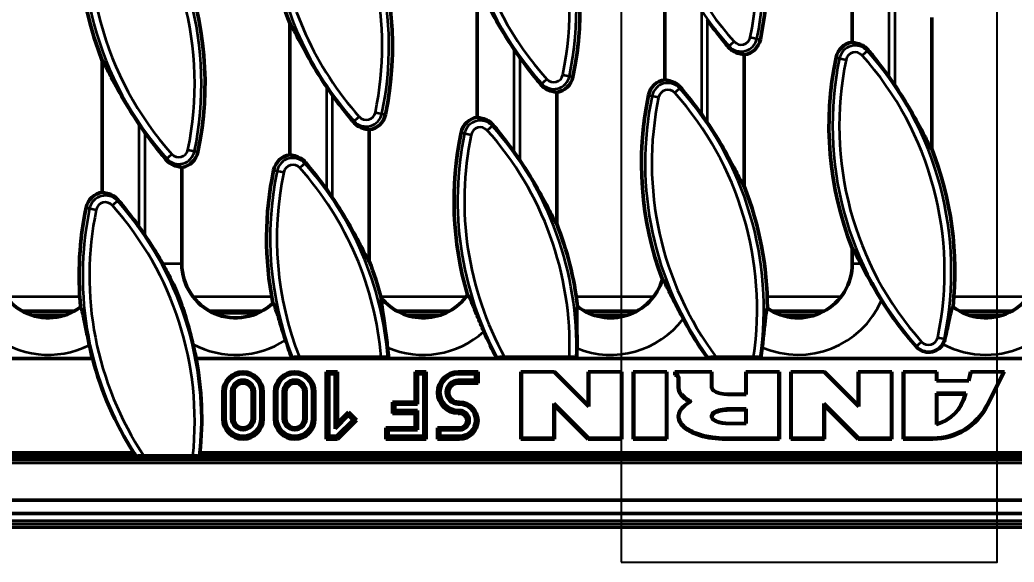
# Model space of a CAD drawing. Header units: millimetres. Extents: x 0 to 1485, y 0 to 1050.
# Drawn here: x 527.7 to 675, y 406 to 486.3 of the extents above; entities that cross this region are included whole.
import ezdxf

# ---------------------------------------------------------------- set-up
doc = ezdxf.new("R2010")
doc.units = ezdxf.units.MM
doc.header["$LTSCALE"] = 2.5
for name, color, linetype, lineweight in [('Detailumgrenzung (ISO)', 7, 'Continuous', 25), ('Sichtbar (ISO)', 7, 'Continuous', 50), ('Sichtbar schmal (ISO)', 7, 'Continuous', 35)]:
    doc.layers.add(name, color=color, linetype=linetype, lineweight=lineweight)
doc.styles.add('Bezeichnungstext (DIN)', font='isocpeur.ttf')

# ---------------------------------------------------------------- blocks, each defined once
blk = doc.blocks.new('2DDetail0')
at = {"layer": 'Detailumgrenzung (ISO)', "flags": 128}
blk.add_lwpolyline([(246.696, 162.399), (268.987, 162.399), (268.987, 233.731), (246.696, 233.731), (246.696, 162.399)], dxfattribs=at)
at = {"layer": 'Detailumgrenzung (ISO)', "insert": (239.788, 236.106), "char_height": 5.25, "attachment_point": 7, "style": 'Bezeichnungstext (DIN)'}
blk.add_mtext('A', dxfattribs=at)

msp = doc.modelspace()

# ---------------------------------------------------------------- linework, layer by layer
at = {"layer": 'Sichtbar (ISO)'}
for p, q in [((650.987, 502.477), (650.987, 483.007)), ((623.209, 496.921), (623.209, 477.452)), ((595.431, 491.366), (595.431, 471.896)), ((662.764, 467.215), (662.764, 486.685)), ((567.653, 485.81), (567.653, 466.341)), ((634.987, 461.659), (634.987, 481.129)), ((539.876, 480.255), (539.876, 460.785)), ((607.209, 456.104), (607.209, 475.573)), ((579.431, 450.548), (579.431, 470.018)), ((551.653, 450.179), (551.653, 464.462)), ((650.987, 452.477), (650.987, 450.179)), ((535.749, 443.179), (528.003, 443.179)), ((563.526, 443.179), (555.78, 443.179)), ((591.304, 443.179), (583.558, 443.179)), ((619.082, 443.179), (611.336, 443.179)), ((646.86, 443.179), (639.114, 443.179)), ((674.637, 443.179), (666.891, 443.179)), ((524.57, 436.179), (538.415, 436.179)), ((553.763, 436.179), (676.793, 436.179)), ((569.082, 436.354), (581.181, 436.354)), ((599.471, 436.354), (609.094, 436.354)), ((630.828, 436.354), (636.36, 436.354)), ((573.054, 434.184), (574.721, 434.184)), ((573.054, 434.184), (573.418, 433.893)), ((573.054, 424.21), (573.054, 434.184)), ((573.418, 433.893), (574.357, 433.893)), ((573.418, 424.644), (573.418, 433.893)), ((574.721, 434.184), (574.357, 433.893)), ((574.357, 433.893), (574.357, 425.756)), ((574.721, 434.184), (574.721, 426.561)), ((586.209, 434.184), (586.573, 433.893)), ((586.209, 429.696), (586.209, 434.184)), ((586.209, 434.184), (587.876, 434.184)), ((586.573, 429.404), (586.573, 433.893)), ((586.573, 433.893), (587.512, 433.893)), ((587.876, 434.184), (587.512, 433.893)), ((587.512, 433.893), (587.512, 424.644)), ((587.876, 434.184), (587.876, 424.21)), ((592.626, 434.184), (595.542, 434.184)), ((592.626, 433.893), (595.178, 433.893)), ((595.542, 434.184), (595.178, 433.893)), ((595.178, 433.893), (595.178, 432.956)), ((595.542, 434.184), (595.542, 432.522)), ((601.876, 424.21), (601.876, 434.184)), ((601.876, 434.184), (606.876, 434.184)), ((601.876, 434.184), (601.963, 434.168)), ((601.963, 424.368), (601.963, 434.168)), ((601.963, 434.168), (606.839, 434.168)), ((606.876, 434.184), (606.839, 434.168)), ((606.839, 434.168), (611.963, 429.058)), ((606.876, 434.184), (611.876, 429.197)), ((611.876, 429.197), (611.876, 434.184)), ((611.876, 434.184), (616.876, 434.184)), ((611.876, 434.184), (611.963, 434.168)), ((611.963, 429.058), (611.963, 434.168)), ((611.963, 434.168), (616.788, 434.168)), ((616.876, 434.184), (616.788, 434.168)), ((616.788, 434.168), (616.788, 424.368)), ((616.876, 434.184), (616.876, 424.21)), ((618.542, 424.21), (618.542, 434.184)), ((618.542, 434.184), (623.542, 434.184)), ((618.542, 434.184), (618.63, 434.168)), ((618.63, 424.368), (618.63, 434.168)), ((618.63, 434.168), (623.455, 434.168)), ((623.542, 434.184), (623.455, 434.168)), ((623.455, 434.168), (623.455, 424.368)), ((623.542, 434.184), (623.542, 424.21)), ((624.709, 433.686), (624.709, 434.184)), ((624.709, 434.184), (630.209, 434.184)), ((624.709, 434.184), (624.796, 434.168)), ((624.796, 433.838), (624.796, 434.168)), ((624.796, 434.168), (630.121, 434.168)), ((625.209, 431.857), (625.209, 433.187)), ((625.296, 431.928), (625.296, 433.258)), ((630.209, 434.184), (630.121, 434.168)), ((630.121, 434.168), (630.121, 431.928)), ((630.209, 434.184), (630.209, 431.857)), ((635.209, 430.859), (635.209, 434.184)), ((635.209, 434.184), (640.209, 434.184)), ((635.209, 434.184), (635.296, 434.168)), ((635.296, 430.843), (635.296, 434.168)), ((635.296, 434.168), (640.121, 434.168)), ((640.209, 434.184), (640.121, 434.168)), ((640.121, 434.168), (640.121, 424.368)), ((640.209, 434.184), (640.209, 424.21)), ((641.876, 424.21), (641.876, 434.184)), ((641.876, 434.184), (646.876, 434.184)), ((641.876, 434.184), (641.963, 434.168)), ((641.963, 424.368), (641.963, 434.168)), ((641.963, 434.168), (646.839, 434.168)), ((646.876, 434.184), (646.839, 434.168)), ((646.839, 434.168), (651.963, 429.058)), ((646.876, 434.184), (651.876, 429.197)), ((651.876, 429.197), (651.876, 434.184)), ((651.876, 434.184), (656.876, 434.184)), ((651.876, 434.184), (651.963, 434.168)), ((651.963, 429.058), (651.963, 434.168)), ((651.963, 434.168), (656.788, 434.168)), ((656.876, 434.184), (656.788, 434.168)), ((656.788, 434.168), (656.788, 424.368)), ((656.876, 434.184), (656.876, 424.21)), ((658.542, 424.21), (658.542, 434.184)), ((658.542, 434.184), (663.542, 434.184)), ((658.542, 434.184), (658.63, 434.168)), ((658.63, 424.368), (658.63, 434.168)), ((658.63, 434.168), (663.455, 434.168)), ((663.542, 434.184), (663.455, 434.168)), ((663.455, 434.168), (663.455, 432.838)), ((663.542, 434.184), (663.542, 432.854)), ((668.209, 432.854), (668.542, 434.184)), ((668.277, 432.838), (668.611, 434.168)), ((668.542, 434.184), (673.542, 434.184)), ((668.542, 434.184), (668.611, 434.168)), ((668.611, 434.168), (673.401, 434.168)), ((673.401, 434.168), (670.964, 429.307)), ((673.542, 434.184), (671.042, 429.197)), ((673.542, 434.184), (673.401, 434.168)), ((595.178, 432.956), (592.626, 432.956)), ((595.542, 432.522), (592.626, 432.522)), ((595.542, 432.522), (595.178, 432.956)), ((663.542, 432.854), (663.455, 432.838)), ((663.455, 432.838), (668.277, 432.838)), ((663.542, 432.854), (668.209, 432.854)), ((668.209, 432.854), (668.277, 432.838)), ((557.721, 427.202), (557.721, 431.192)), ((558.085, 427.273), (558.085, 431.263)), ((559.023, 427.273), (559.023, 431.263)), ((559.387, 431.192), (559.387, 427.202)), ((562.054, 427.202), (562.054, 431.192)), ((562.418, 431.263), (562.418, 427.273)), ((563.357, 431.263), (563.357, 427.273)), ((563.721, 431.192), (563.721, 427.202)), ((565.387, 427.202), (565.387, 431.192)), ((565.751, 427.273), (565.751, 431.263)), ((566.69, 427.273), (566.69, 431.263)), ((567.054, 431.192), (567.054, 427.202)), ((569.721, 427.202), (569.721, 431.192)), ((570.085, 431.263), (570.085, 427.273)), ((571.023, 431.263), (571.023, 427.273)), ((571.387, 431.192), (571.387, 427.202)), ((632.709, 430.859), (635.209, 430.859)), ((632.709, 430.843), (635.296, 430.843)), ((635.209, 430.859), (635.296, 430.843)), ((663.455, 426.397), (663.455, 431.018)), ((663.542, 430.859), (663.455, 431.018)), ((663.455, 431.018), (667.821, 431.018)), ((663.542, 430.859), (663.542, 426.441)), ((667.709, 430.859), (663.542, 430.859)), ((667.674, 430.72), (667.709, 430.859)), ((667.709, 430.859), (667.821, 431.018)), ((667.821, 431.018), (667.759, 430.771)), ((582.876, 429.696), (583.24, 429.404)), ((582.876, 428.033), (582.876, 429.696)), ((582.876, 429.696), (586.209, 429.696)), ((583.24, 428.468), (583.24, 429.404)), ((583.24, 429.404), (586.573, 429.404)), ((586.209, 429.696), (586.573, 429.404)), ((592.626, 429.696), (592.792, 429.696)), ((592.626, 429.404), (592.792, 429.404)), ((611.912, 424.368), (606.788, 429.479)), ((606.876, 429.197), (606.788, 429.479)), ((606.788, 429.479), (606.788, 424.368)), ((611.876, 424.21), (606.876, 429.197)), ((606.876, 429.197), (606.876, 424.21)), ((611.876, 429.197), (611.963, 429.058)), ((651.912, 424.368), (646.788, 429.479)), ((646.876, 429.197), (646.788, 429.479)), ((646.788, 429.479), (646.788, 424.368)), ((651.876, 424.21), (646.876, 429.197)), ((646.876, 429.197), (646.876, 424.21)), ((651.876, 429.197), (651.963, 429.058)), ((574.357, 425.756), (576.364, 427.757)), ((574.721, 426.561), (576.364, 428.2)), ((576.364, 428.2), (576.364, 427.757)), ((576.364, 428.2), (577.542, 427.024)), ((576.364, 427.757), (577.027, 427.095)), ((582.876, 428.033), (583.24, 428.468)), ((586.209, 428.033), (582.876, 428.033)), ((586.573, 428.468), (583.24, 428.468)), ((586.209, 428.033), (586.573, 428.468)), ((586.209, 425.872), (586.209, 428.033)), ((586.573, 425.58), (586.573, 428.468)), ((592.792, 428.468), (592.626, 428.468)), ((592.792, 428.033), (592.626, 428.033)), ((632.709, 428.691), (635.296, 428.691)), ((635.209, 428.532), (632.709, 428.532)), ((635.209, 428.532), (635.296, 428.691)), ((635.209, 426.537), (635.209, 428.532)), ((635.296, 428.691), (635.296, 426.521)), ((574.721, 426.561), (574.357, 425.756)), ((577.027, 427.095), (574.57, 424.644)), ((577.542, 427.024), (574.721, 424.21)), ((577.542, 427.024), (577.027, 427.095)), ((581.876, 425.872), (582.24, 425.58)), ((581.876, 424.21), (581.876, 425.872)), ((581.876, 425.872), (586.209, 425.872)), ((586.209, 425.872), (586.573, 425.58)), ((589.542, 425.872), (589.906, 425.58)), ((589.542, 424.21), (589.542, 425.872)), ((589.542, 425.872), (592.792, 425.872)), ((632.709, 426.537), (635.209, 426.537)), ((635.296, 426.521), (632.709, 426.521)), ((635.209, 426.537), (635.296, 426.521)), ((573.054, 424.21), (573.418, 424.644)), ((574.57, 424.644), (573.418, 424.644)), ((574.721, 424.21), (574.57, 424.644)), ((581.876, 424.21), (582.24, 424.644)), ((582.24, 424.644), (582.24, 425.58)), ((582.24, 425.58), (586.573, 425.58)), ((587.512, 424.644), (582.24, 424.644)), ((587.876, 424.21), (587.512, 424.644)), ((589.542, 424.21), (589.906, 424.644)), ((589.906, 424.644), (589.906, 425.58)), ((589.906, 425.58), (592.792, 425.58)), ((592.792, 424.644), (589.906, 424.644)), ((601.876, 424.21), (601.963, 424.368)), ((606.788, 424.368), (601.963, 424.368)), ((606.876, 424.21), (606.788, 424.368)), ((611.876, 424.21), (611.912, 424.368)), ((616.788, 424.368), (611.912, 424.368)), ((616.876, 424.21), (616.788, 424.368)), ((618.542, 424.21), (618.63, 424.368)), ((623.455, 424.368), (618.63, 424.368)), ((623.542, 424.21), (623.455, 424.368)), ((640.121, 424.368), (632.209, 424.368)), ((640.209, 424.21), (640.121, 424.368)), ((641.876, 424.21), (641.963, 424.368)), ((646.788, 424.368), (641.963, 424.368)), ((646.876, 424.21), (646.788, 424.368)), ((651.876, 424.21), (651.912, 424.368)), ((656.788, 424.368), (651.912, 424.368)), ((656.876, 424.21), (656.788, 424.368)), ((658.542, 424.21), (658.63, 424.368)), ((662.952, 424.368), (658.63, 424.368)), ((574.721, 424.21), (573.054, 424.21)), ((587.876, 424.21), (581.876, 424.21)), ((592.792, 424.21), (589.542, 424.21)), ((606.876, 424.21), (601.876, 424.21)), ((616.876, 424.21), (611.876, 424.21)), ((623.542, 424.21), (618.542, 424.21)), ((640.209, 424.21), (632.209, 424.21)), ((646.876, 424.21), (641.876, 424.21)), ((656.876, 424.21), (651.876, 424.21)), ((662.952, 424.21), (658.542, 424.21)), ((524.408, 422.179), (544.562, 422.179)), ((524.542, 421.679), (544.882, 421.679)), ((531.321, 421.589), (531.738, 421.627)), ((531.738, 421.627), (671.346, 421.627)), ((531.738, 421.627), (531.738, 421.354)), ((544.882, 421.679), (544.889, 421.684)), ((546.05, 421.732), (553.291, 421.732)), ((554.288, 421.684), (554.295, 421.679)), ((679.542, 421.679), (554.295, 421.679)), ((554.346, 422.179), (679.676, 422.179)), ((671.346, 421.627), (676.277, 421.179)), ((671.346, 421.232), (671.346, 421.627)), ((673.523, 421.429), (671.346, 421.232)), ((681.279, 421.179), (521.805, 421.179)), ((526.802, 421.192), (556.283, 421.192)), ((671.346, 421.232), (556.564, 421.232)), ((556.676, 421.179), (556.662, 421.232)), ((448.542, 415.179), (1448.542, 415.179)), ((448.542, 413.179), (1448.542, 413.179)), ((448.542, 411.179), (1448.542, 411.179))]:
    msp.add_line(p, q, dxfattribs=at)
for centre, radius, start, end in [((588.915, 493.523), 49.513, 348.215, 21.48707), ((585.947, 498.391), 49.513, 168.215, 201.48707), ((561.137, 487.968), 49.513, 348.215, 21.48707), ((533.36, 482.412), 49.513, 348.215, 21.48707), ((613.725, 503.946), 49.513, 186.13538, 201.48707), ((505.582, 476.857), 49.513, 348.215, 21.48707), ((634.533, 484.006), 2.913, 278.9616, 348.215), ((641.502, 509.502), 49.075, 214.18932, 215.86414), ((651.44, 480.13), 2.913, 98.9616, 168.215), ((697.058, 470.613), 49.513, 168.215, 201.48707), ((606.755, 478.45), 2.913, 278.9616, 348.215), ((623.663, 474.575), 2.913, 98.9616, 168.215), ((616.693, 449.079), 49.075, 34.18932, 35.86414), ((613.725, 503.946), 49.075, 214.18932, 215.86414), ((669.28, 465.057), 49.513, 168.215, 200.35163), ((578.977, 472.895), 2.913, 278.9616, 348.215), ((595.885, 469.019), 2.913, 98.9616, 168.215), ((588.915, 443.523), 49.075, 34.18932, 35.86414), ((585.947, 498.391), 49.075, 214.18932, 215.86414), ((641.502, 459.502), 49.513, 168.215, 196.31743), ((616.693, 449.079), 49.513, 353.89055, 21.48707), ((551.2, 467.339), 2.913, 278.9616, 348.215), ((568.107, 463.464), 2.913, 98.9616, 168.215), ((561.137, 437.968), 49.075, 34.18932, 35.86414), ((613.725, 453.946), 49.513, 168.215, 191.15783), ((533.36, 432.412), 49.075, 34.18932, 35.86414), ((588.915, 443.523), 49.513, 0.09475, 21.48707), ((540.329, 457.908), 2.913, 98.9616, 168.215), ((585.947, 448.391), 49.513, 168.215, 185.36497), ((505.582, 426.857), 49.075, 34.18932, 35.86414), ((561.137, 437.968), 49.513, 6.83938, 21.48707), ((531.876, 450.179), 8, 180, 306.65347), ((559.653, 450.179), 8, 180, 313.38112), ((533.36, 432.412), 49.513, 14.91625, 21.48707), ((642.987, 450.179), 8, 235.25884, 0), ((670.764, 450.179), 8, 232.77023, 0), ((615.209, 450.179), 8, 232.12771, 342.98103), ((587.431, 450.179), 8, 218.88444, 325.00059), ((697.058, 470.613), 49.075, 211.76556, 221.785), ((669.28, 465.057), 49.075, 207.98404, 216.04675), ((641.502, 459.502), 49.075, 203.24862, 208.37497), ((585.947, 448.391), 49.075, 192.04481, 194.40825), ((505.582, 426.857), 49.075, 10.9506, 13.47216), ((613.725, 453.946), 49.075, 197.86522, 201.2252), ((533.36, 432.412), 49.075, 4.4022, 6.2842), ((561.137, 437.968), 49.075, 357.91123, 359.64369), ((588.915, 443.523), 49.075, 351.39317, 353.30397), ((662.311, 439.561), 2.475, 221.785, 328.90769), ((585.947, 448.391), 48.988, 212.34801, 213.04292), ((505.582, 426.857), 48.988, 353.93299, 354.52077)]:
    msp.add_arc(centre, radius, start, end, dxfattribs=at)
for centre, major_axis, ratio, start_param, end_param in [((585.947, 448.698), (0, -49.153), 0.9999805, 4.9699083, 5.2822389), ((505.582, 427.163), (0, 49.019), 0.9999805, 4.6105396, 4.897374), ((560.721, 431.192), (-3, 0), 0.9974587, 3.1415927, 6.2831853), ((560.721, 431.263), (-2.636, 0), 0.9974587, 3.1415927, 6.2831853), ((568.387, 431.192), (-3, 0), 0.9974587, 3.1415927, 6.2831853), ((568.387, 431.263), (-2.636, 0), 0.9974587, 3.1415927, 6.2831853), ((592.626, 431.109), (-3.083, 0), 0.9974587, 4.712389, 7.8539816), ((592.626, 431.18), (-2.719, 0), 0.9974587, 4.712389, 7.8539816), ((624.709, 433.187), (0.5, 0), 0.9974587, 0, 1.5707963), ((624.709, 433.258), (0.587, 0), 0.9974587, 0, 1.4213206), ((560.721, 431.263), (-1.697, 0), 0.9974587, 3.1415927, 6.2831853), ((560.721, 431.192), (1.333, 0), 0.9974587, 0, 3.1415927), ((568.387, 431.263), (-1.697, 0), 0.9974587, 3.1415927, 6.2831853), ((568.387, 431.192), (1.333, 0), 0.9974587, 0, 3.1415927), ((592.626, 431.18), (-1.781, 0), 0.9974587, 4.712389, 7.8539816), ((592.626, 431.109), (-1.417, 0), 0.9974587, 4.712389, 7.8539816), ((661.876, 432.238), (6.064, 0), 0.9974587, 4.9758248, 6.0382066), ((661.876, 432.166), (5.977, 0), 0.9974587, 4.994984, 6.0382066), ((592.792, 426.953), (2.75, 0), 0.9974587, 4.712389, 7.8539816), ((592.792, 427.024), (2.386, 0), 0.9974587, 4.712389, 7.8539816), ((626.948, 429.799), (0.0875, 0), 0.9974587, 5.2094579, 7.3641721), ((662.952, 433.303), (-8.958, 0), 0.9974587, 1.5707963, 2.677945), ((662.952, 433.232), (-9.045, 0), 0.9974587, 1.5707963, 2.677945), ((560.721, 427.273), (2.636, 0), 0.9974587, 3.1415927, 6.2831853), ((560.721, 427.273), (1.697, 0), 0.9974587, 3.1415927, 6.2831853), ((568.387, 427.273), (2.636, 0), 0.9974587, 3.1415927, 6.2831853), ((568.387, 427.273), (1.697, 0), 0.9974587, 3.1415927, 6.2831853), ((592.792, 427.024), (1.447, 0), 0.9974587, 4.712389, 7.8539816), ((592.792, 426.953), (1.083, 0), 0.9974587, 4.712389, 7.8539816), ((560.721, 427.202), (3, 0), 0.9974587, 3.1415927, 6.2831853), ((560.721, 427.202), (-1.333, 0), 0.9974587, 0, 3.1415927), ((568.387, 427.202), (3, 0), 0.9974587, 3.1415927, 6.2831853), ((568.387, 427.202), (-1.333, 0), 0.9974587, 0, 3.1415927), ((556.296, 420.666), (-0.137, 0.51), 0.947813, 5.8149227, 6.0344777)]:
    msp.add_ellipse(centre, major_axis=major_axis, ratio=ratio, start_param=start_param, end_param=end_param, dxfattribs=at)
for points, knots in [([(600.908, 481.925), (600.213, 482.948), (599.509, 484.052), (598.076, 486.459), (597.369, 487.765), (596.416, 489.606), (596.016, 490.413), (595.677, 491.034), (595.603, 491.162), (595.492, 491.327), (595.453, 491.367), (595.431, 491.366)], [3.5624746, 3.5624746, 3.5624746, 3.5624746, 3.9247289, 3.9247289, 4.355561, 4.355561, 4.6258932, 4.6258932, 4.7021961, 4.7021961, 4.7731285, 4.7731285, 4.7731285, 4.7731285]), ([(632.624, 482.3), (632.418, 482.549), (632.207, 482.808), (631.284, 483.946), (630.549, 484.891), (629.767, 485.951), (629.639, 486.127), (629.509, 486.306)], [0.63592099, 0.63592099, 0.63592099, 0.63592099, 0.73601981, 0.73601981, 1.06711662, 1.06711662, 1.13164015, 1.13164015, 1.13164015, 1.13164015]), ([(573.131, 476.369), (572.435, 477.393), (571.731, 478.496), (570.298, 480.904), (569.591, 482.209), (568.639, 484.05), (568.238, 484.858), (567.899, 485.479), (567.826, 485.607), (567.714, 485.771), (567.675, 485.812), (567.653, 485.81)], [3.5624746, 3.5624746, 3.5624746, 3.5624746, 3.9247289, 3.9247289, 4.355561, 4.355561, 4.6258932, 4.6258932, 4.7021961, 4.7021961, 4.7731285, 4.7731285, 4.7731285, 4.7731285]), ([(634.987, 481.129), (634.944, 481.164), (634.837, 481.188), (634.447, 481.261), (634.117, 481.32), (633.617, 481.53), (633.465, 481.605), (633.157, 481.797), (633.002, 481.916), (632.783, 482.121), (632.702, 482.206), (632.624, 482.3)], [1.75499496, 1.75499496, 1.75499496, 1.75499496, 1.89264701, 1.89264701, 2.07209446, 2.07209446, 2.13653076, 2.13653076, 2.20096706, 2.20096706, 2.2396712, 2.2396712, 2.2396712, 2.2396712]), ([(650.987, 483.007), (651.029, 482.973), (651.137, 482.948), (651.527, 482.875), (651.856, 482.816), (652.356, 482.606), (652.508, 482.531), (652.816, 482.339), (652.971, 482.221), (653.19, 482.016), (653.271, 481.93), (653.349, 481.836)], [1.75499496, 1.75499496, 1.75499496, 1.75499496, 1.89264701, 1.89264701, 2.07209446, 2.07209446, 2.13653076, 2.13653076, 2.20096706, 2.20096706, 2.2396712, 2.2396712, 2.2396712, 2.2396712]), ([(653.349, 481.836), (653.555, 481.587), (653.767, 481.329), (654.69, 480.19), (655.424, 479.245), (656.206, 478.185), (656.335, 478.009), (656.464, 477.83)], [0.63592099, 0.63592099, 0.63592099, 0.63592099, 0.73601981, 0.73601981, 1.06711662, 1.06711662, 1.13164015, 1.13164015, 1.13164015, 1.13164015]), ([(604.847, 476.745), (604.641, 476.994), (604.429, 477.252), (603.506, 478.391), (602.772, 479.335), (601.989, 480.396), (601.861, 480.572), (601.732, 480.75)], [0.63592099, 0.63592099, 0.63592099, 0.63592099, 0.73601981, 0.73601981, 1.06711662, 1.06711662, 1.13164015, 1.13164015, 1.13164015, 1.13164015]), ([(545.353, 470.814), (544.658, 471.837), (543.953, 472.941), (542.521, 475.348), (541.813, 476.653), (540.861, 478.495), (540.46, 479.302), (540.121, 479.923), (540.048, 480.051), (539.937, 480.215), (539.897, 480.256), (539.876, 480.255)], [3.5624746, 3.5624746, 3.5624746, 3.5624746, 3.9247289, 3.9247289, 4.355561, 4.355561, 4.6258932, 4.6258932, 4.7021961, 4.7021961, 4.7731285, 4.7731285, 4.7731285, 4.7731285]), ([(623.209, 477.452), (623.252, 477.417), (623.359, 477.393), (623.749, 477.319), (624.078, 477.261), (624.578, 477.051), (624.73, 476.976), (625.038, 476.783), (625.193, 476.665), (625.412, 476.46), (625.493, 476.374), (625.571, 476.28)], [1.75499496, 1.75499496, 1.75499496, 1.75499496, 1.89264701, 1.89264701, 2.07209446, 2.07209446, 2.13653076, 2.13653076, 2.20096706, 2.20096706, 2.2396712, 2.2396712, 2.2396712, 2.2396712]), ([(607.209, 475.573), (607.166, 475.608), (607.059, 475.632), (606.669, 475.706), (606.34, 475.764), (605.84, 475.975), (605.688, 476.049), (605.38, 476.242), (605.224, 476.36), (605.006, 476.565), (604.924, 476.651), (604.847, 476.745)], [1.75499496, 1.75499496, 1.75499496, 1.75499496, 1.89264701, 1.89264701, 2.07209446, 2.07209446, 2.13653076, 2.13653076, 2.20096706, 2.20096706, 2.2396712, 2.2396712, 2.2396712, 2.2396712]), ([(625.571, 476.28), (625.777, 476.031), (625.989, 475.773), (626.912, 474.635), (627.646, 473.69), (628.428, 472.629), (628.557, 472.453), (628.686, 472.275)], [0.63592099, 0.63592099, 0.63592099, 0.63592099, 0.73601981, 0.73601981, 1.06711662, 1.06711662, 1.13164015, 1.13164015, 1.13164015, 1.13164015]), ([(657.287, 476.656), (657.982, 475.632), (658.687, 474.529), (660.119, 472.121), (660.827, 470.816), (661.779, 468.975), (662.18, 468.167), (662.519, 467.546), (662.592, 467.418), (662.703, 467.254), (662.743, 467.213), (662.764, 467.215)], [3.5624746, 3.5624746, 3.5624746, 3.5624746, 3.9247289, 3.9247289, 4.355561, 4.355561, 4.6258932, 4.6258932, 4.7021961, 4.7021961, 4.7731285, 4.7731285, 4.7731285, 4.7731285]), ([(577.069, 471.189), (576.863, 471.438), (576.651, 471.697), (575.728, 472.835), (574.994, 473.78), (574.212, 474.84), (574.083, 475.016), (573.954, 475.195)], [0.63592099, 0.63592099, 0.63592099, 0.63592099, 0.73601981, 0.73601981, 1.06711662, 1.06711662, 1.13164015, 1.13164015, 1.13164015, 1.13164015]), ([(595.431, 471.896), (595.474, 471.861), (595.581, 471.837), (595.971, 471.764), (596.3, 471.705), (596.8, 471.495), (596.952, 471.42), (597.26, 471.228), (597.416, 471.11), (597.634, 470.905), (597.716, 470.819), (597.793, 470.725)], [1.75499496, 1.75499496, 1.75499496, 1.75499496, 1.89264701, 1.89264701, 2.07209446, 2.07209446, 2.13653076, 2.13653076, 2.20096706, 2.20096706, 2.2396712, 2.2396712, 2.2396712, 2.2396712]), ([(579.431, 470.018), (579.388, 470.053), (579.281, 470.077), (578.891, 470.15), (578.562, 470.209), (578.062, 470.419), (577.91, 470.494), (577.602, 470.686), (577.447, 470.804), (577.228, 471.01), (577.146, 471.095), (577.069, 471.189)], [1.75499496, 1.75499496, 1.75499496, 1.75499496, 1.89264701, 1.89264701, 2.07209446, 2.07209446, 2.13653076, 2.13653076, 2.20096706, 2.20096706, 2.2396712, 2.2396712, 2.2396712, 2.2396712]), ([(597.793, 470.725), (597.999, 470.476), (598.211, 470.218), (599.134, 469.079), (599.868, 468.134), (600.651, 467.074), (600.779, 466.898), (600.908, 466.719)], [0.63592099, 0.63592099, 0.63592099, 0.63592099, 0.73601981, 0.73601981, 1.06711662, 1.06711662, 1.13164015, 1.13164015, 1.13164015, 1.13164015]), ([(629.509, 471.1), (630.205, 470.077), (630.909, 468.973), (632.342, 466.566), (633.049, 465.261), (634.001, 463.419), (634.402, 462.612), (634.741, 461.991), (634.814, 461.863), (634.926, 461.699), (634.965, 461.658), (634.987, 461.659)], [3.5624746, 3.5624746, 3.5624746, 3.5624746, 3.9247289, 3.9247289, 4.355561, 4.355561, 4.6258932, 4.6258932, 4.7021961, 4.7021961, 4.7731285, 4.7731285, 4.7731285, 4.7731285]), ([(549.291, 465.634), (549.085, 465.883), (548.873, 466.141), (547.95, 467.279), (547.216, 468.224), (546.434, 469.285), (546.305, 469.461), (546.176, 469.639)], [0.63592099, 0.63592099, 0.63592099, 0.63592099, 0.73601981, 0.73601981, 1.06711662, 1.06711662, 1.13164015, 1.13164015, 1.13164015, 1.13164015]), ([(551.653, 464.462), (551.61, 464.497), (551.503, 464.521), (551.113, 464.595), (550.784, 464.653), (550.284, 464.864), (550.132, 464.938), (549.824, 465.131), (549.669, 465.249), (549.45, 465.454), (549.369, 465.54), (549.291, 465.634)], [1.75499496, 1.75499496, 1.75499496, 1.75499496, 1.89264701, 1.89264701, 2.07209446, 2.07209446, 2.13653076, 2.13653076, 2.20096706, 2.20096706, 2.2396712, 2.2396712, 2.2396712, 2.2396712]), ([(567.653, 466.341), (567.696, 466.306), (567.803, 466.282), (568.193, 466.208), (568.522, 466.15), (569.023, 465.939), (569.175, 465.865), (569.483, 465.672), (569.638, 465.554), (569.856, 465.349), (569.938, 465.263), (570.016, 465.169)], [1.75499496, 1.75499496, 1.75499496, 1.75499496, 1.89264701, 1.89264701, 2.07209446, 2.07209446, 2.13653076, 2.13653076, 2.20096706, 2.20096706, 2.2396712, 2.2396712, 2.2396712, 2.2396712]), ([(601.732, 465.545), (602.427, 464.521), (603.131, 463.418), (604.564, 461.01), (605.271, 459.705), (606.224, 457.864), (606.624, 457.056), (606.963, 456.435), (607.037, 456.307), (607.148, 456.143), (607.187, 456.102), (607.209, 456.104)], [3.5624746, 3.5624746, 3.5624746, 3.5624746, 3.9247289, 3.9247289, 4.355561, 4.355561, 4.6258932, 4.6258932, 4.7021961, 4.7021961, 4.7731285, 4.7731285, 4.7731285, 4.7731285]), ([(570.016, 465.169), (570.222, 464.92), (570.433, 464.662), (571.356, 463.523), (572.091, 462.579), (572.873, 461.518), (573.001, 461.342), (573.131, 461.164)], [0.63592099, 0.63592099, 0.63592099, 0.63592099, 0.73601981, 0.73601981, 1.06711662, 1.06711662, 1.13164015, 1.13164015, 1.13164015, 1.13164015]), ([(539.876, 460.785), (539.918, 460.75), (540.025, 460.726), (540.415, 460.653), (540.745, 460.594), (541.245, 460.384), (541.397, 460.309), (541.705, 460.117), (541.86, 459.998), (542.079, 459.793), (542.16, 459.708), (542.238, 459.614)], [1.75499496, 1.75499496, 1.75499496, 1.75499496, 1.89264701, 1.89264701, 2.07209446, 2.07209446, 2.13653076, 2.13653076, 2.20096706, 2.20096706, 2.2396712, 2.2396712, 2.2396712, 2.2396712]), ([(573.954, 459.989), (574.649, 458.966), (575.353, 457.862), (576.786, 455.455), (577.493, 454.149), (578.446, 452.308), (578.846, 451.501), (579.185, 450.88), (579.259, 450.752), (579.37, 450.587), (579.409, 450.547), (579.431, 450.548)], [3.5624746, 3.5624746, 3.5624746, 3.5624746, 3.9247289, 3.9247289, 4.355561, 4.355561, 4.6258932, 4.6258932, 4.7021961, 4.7021961, 4.7731285, 4.7731285, 4.7731285, 4.7731285]), ([(542.238, 459.614), (542.444, 459.365), (542.656, 459.106), (543.578, 457.968), (544.313, 457.023), (545.095, 455.963), (545.224, 455.787), (545.353, 455.608)], [0.63592099, 0.63592099, 0.63592099, 0.63592099, 0.73601981, 0.73601981, 1.06711662, 1.06711662, 1.13164015, 1.13164015, 1.13164015, 1.13164015]), ([(546.176, 454.434), (546.871, 453.41), (547.576, 452.307), (548.435, 450.863), (548.635, 450.519), (548.829, 450.179)], [3.56247464, 3.56247464, 3.56247464, 3.56247464, 3.92472886, 3.92472886, 4.03803006, 4.03803006, 4.03803006, 4.03803006]), ([(652.25, 450.179), (651.987, 450.69), (651.746, 451.168), (651.414, 451.811), (651.286, 452.054), (651.09, 452.386), (651.019, 452.479), (650.987, 452.477)], [1.15075263, 1.15075263, 1.15075263, 1.15075263, 1.33280125, 1.33280125, 1.44566976, 1.44566976, 1.55314882, 1.55314882, 1.55314882, 1.55314882]), ([(548.829, 450.179), (549.11, 449.687), (549.376, 449.201), (549.835, 448.327), (550.039, 447.921), (550.456, 447.051), (550.659, 446.602), (551.075, 445.618), (551.27, 445.119), (551.751, 443.805), (552.025, 442.973), (552.627, 440.968), (552.976, 439.671), (553.307, 438.29)], [-1.5919337, -1.5919337, -1.5919337, -1.5919337, -1.3722352, -1.3722352, -1.1898321, -1.1898321, -0.9888754, -0.9888754, -0.7706866, -0.7706866, -0.4260718, -0.4260718, 0, 0, 0, 0]), ([(655.334, 444.777), (654.655, 445.875), (654.068, 446.873), (653.091, 448.588), (652.628, 449.446), (652.25, 450.179)], [-0.50305137, -0.50305137, -0.50305137, -0.50305137, -0.28176092, -0.28176092, 0, 0, 0, 0]), ([(625.943, 442.03), (625.659, 442.564), (625.38, 443.098), (624.844, 444.14), (624.588, 444.647), (624.011, 445.795), (623.721, 446.382), (623.325, 447.149), (623.178, 447.423), (622.97, 447.753), (622.9, 447.836), (622.859, 447.838)], [-0.84457656, -0.84457656, -0.84457656, -0.84457656, -0.68304025, -0.68304025, -0.52116384, -0.52116384, -0.29205806, -0.29205806, -0.13201499, -0.13201499, 0, 0, 0, 0]), ([(581.204, 445.157), (581.186, 445.146), (581.178, 445.101), (581.178, 444.955), (581.185, 444.855), (581.234, 444.39), (581.318, 443.847), (581.517, 442.535), (581.657, 441.616), (581.92, 439.671), (582.035, 438.732), (582.14, 437.784)], [-1.0987876, -1.0987876, -1.0987876, -1.0987876, -1.0047904, -1.0047904, -0.9107843, -0.9107843, -0.6263064, -0.6263064, -0.286151, -0.286151, 0, 0, 0, 0]), ([(596.412, 440.131), (596.238, 440.536), (596.066, 440.941), (595.732, 441.737), (595.57, 442.127), (595.143, 443.158), (594.894, 443.767), (594.506, 444.677), (594.355, 445.018), (594.122, 445.461), (594.039, 445.579), (593.984, 445.591)], [-0.85443294, -0.85443294, -0.85443294, -0.85443294, -0.72246283, -0.72246283, -0.59019674, -0.59019674, -0.35686883, -0.35686883, -0.16918316, -0.16918316, 0, 0, 0, 0]), ([(537.952, 438.15), (537.791, 438.905), (537.637, 439.655), (537.356, 441.042), (537.23, 441.676), (537.018, 442.673), (536.929, 443.059), (536.774, 443.586), (536.708, 443.733), (536.651, 443.761)], [-0.83944859, -0.83944859, -0.83944859, -0.83944859, -0.60828875, -0.60828875, -0.38181544, -0.38181544, -0.18495078, -0.18495078, 0, 0, 0, 0]), ([(567.016, 438.891), (566.775, 439.637), (566.542, 440.38), (566.119, 441.743), (565.929, 442.362), (565.618, 443.33), (565.491, 443.702), (565.286, 444.205), (565.206, 444.344), (565.148, 444.365)], [-0.84116027, -0.84116027, -0.84116027, -0.84116027, -0.60629591, -0.60629591, -0.37898437, -0.37898437, -0.18311893, -0.18311893, 0, 0, 0, 0]), ([(610.298, 443.864), (610.274, 443.849), (610.254, 443.8), (610.223, 443.64), (610.211, 443.53), (610.187, 443.122), (610.184, 442.748), (610.188, 441.711), (610.2, 440.948), (610.214, 439.317), (610.217, 438.493), (610.212, 437.663)], [-0.91480107, -0.91480107, -0.91480107, -0.91480107, -0.81799486, -0.81799486, -0.72112832, -0.72112832, -0.5260391, -0.5260391, -0.24893728, -0.24893728, 0, 0, 0, 0]), ([(638.428, 443.605), (638.374, 443.574), (638.323, 443.418), (638.222, 442.885), (638.173, 442.515), (638.056, 441.506), (637.987, 440.817), (637.831, 439.349), (637.747, 438.578), (637.656, 437.801)], [-0.84847316, -0.84847316, -0.84847316, -0.84847316, -0.66283823, -0.66283823, -0.47724944, -0.47724944, -0.23448502, -0.23448502, 0, 0, 0, 0]), ([(665.924, 443.81), (665.867, 443.782), (665.798, 443.632), (665.639, 443.113), (665.55, 442.751), (665.327, 441.773), (665.188, 441.117), (664.94, 439.97), (664.841, 439.516), (664.739, 439.055)], [-0.84066983, -0.84066983, -0.84066983, -0.84066983, -0.65304242, -0.65304242, -0.46580905, -0.46580905, -0.22987936, -0.22987936, -0.08609068, -0.08609068, -0.08609068, -0.08609068]), ([(664.739, 439.055), (664.715, 438.945), (664.683, 438.837), (664.588, 438.575), (664.516, 438.426), (664.43, 438.283)], [-0.083903545, -0.083903545, -0.083903545, -0.083903545, -0.04982625, -0.04982625, 0, 0, 0, 0]), ([(568.044, 436.274), (568.05, 436.283), (568.074, 436.292), (568.154, 436.31), (568.236, 436.32), (568.414, 436.336), (568.543, 436.343), (568.788, 436.352), (568.947, 436.354), (569.082, 436.354)], [0.00845616, 0.00845616, 0.00845616, 0.00845616, 0.03633105, 0.03633105, 0.07325241, 0.07325241, 0.11172405, 0.11172405, 0.15227675, 0.15227675, 0.15227675, 0.15227675]), ([(581.181, 436.354), (581.305, 436.354), (581.451, 436.352), (581.68, 436.343), (581.805, 436.336), (581.981, 436.321), (582.064, 436.31), (582.15, 436.292), (582.178, 436.283), (582.187, 436.274)], [0.44553163, 0.44553163, 0.44553163, 0.44553163, 0.48269125, 0.48269125, 0.51998923, 0.51998923, 0.5572963, 0.5572963, 0.58601478, 0.58601478, 0.58601478, 0.58601478]), ([(598.38, 436.274), (598.385, 436.283), (598.409, 436.292), (598.488, 436.309), (598.572, 436.32), (598.757, 436.335), (598.893, 436.343), (599.153, 436.352), (599.325, 436.354), (599.471, 436.354)], [0.00845411, 0.00845411, 0.00845411, 0.00845411, 0.0356352, 0.0356352, 0.07268797, 0.07268797, 0.11272543, 0.11272543, 0.15654758, 0.15654758, 0.15654758, 0.15654758]), ([(609.094, 436.354), (609.217, 436.354), (609.363, 436.352), (609.59, 436.343), (609.713, 436.336), (609.887, 436.321), (609.969, 436.31), (610.053, 436.293), (610.08, 436.283), (610.088, 436.274)], [0.44541901, 0.44541901, 0.44541901, 0.44541901, 0.48242009, 0.48242009, 0.51942714, 0.51942714, 0.55650772, 0.55650772, 0.58524025, 0.58524025, 0.58524025, 0.58524025]), ([(629.65, 436.274), (629.654, 436.282), (629.676, 436.291), (629.756, 436.308), (629.844, 436.319), (630.038, 436.334), (630.185, 436.342), (630.471, 436.351), (630.664, 436.354), (630.828, 436.354)], [0.00845278, 0.00845278, 0.00845278, 0.00845278, 0.0346287, 0.0346287, 0.07195182, 0.07195182, 0.11449499, 0.11449499, 0.16360567, 0.16360567, 0.16360567, 0.16360567]), ([(636.36, 436.354), (636.485, 436.354), (636.633, 436.352), (636.862, 436.343), (636.986, 436.336), (637.159, 436.321), (637.241, 436.31), (637.322, 436.292), (637.348, 436.283), (637.356, 436.274)], [0.44837847, 0.44837847, 0.44837847, 0.44837847, 0.48587956, 0.48587956, 0.52298736, 0.52298736, 0.55993098, 0.55993098, 0.58852517, 0.58852517, 0.58852517, 0.58852517]), ([(626.989, 429.876), (626.856, 429.947), (626.73, 430.02), (626.534, 430.145), (626.459, 430.196), (626.14, 430.426), (625.932, 430.614), (625.66, 430.931), (625.572, 431.058), (625.434, 431.306), (625.384, 431.428), (625.314, 431.676), (625.296, 431.802), (625.296, 431.928)], [-0.6949133, -0.6949133, -0.6949133, -0.6949133, -0.6106505, -0.6106505, -0.55498972, -0.55498972, -0.36222206, -0.36222206, -0.23855288, -0.23855288, -0.12118626, -0.12118626, 0, 0, 0, 0]), ([(630.121, 431.928), (630.121, 431.85), (630.141, 431.773), (630.201, 431.653), (630.231, 431.607), (630.395, 431.409), (630.593, 431.276), (631.013, 431.096), (631.201, 431.037), (631.599, 430.942), (631.807, 430.907), (632.246, 430.857), (632.477, 430.843), (632.709, 430.843)], [-3.1415927, -3.1415927, -3.1415927, -3.1415927, -2.9511233, -2.9511233, -2.8253065, -2.8253065, -2.3895705, -2.3895705, -2.1100262, -2.1100262, -1.8447282, -1.8447282, -1.5707963, -1.5707963, -1.5707963, -1.5707963]), ([(630.209, 431.857), (630.209, 431.661), (630.358, 431.466), (631.085, 431.031), (631.891, 430.859), (632.709, 430.859)], [-3.1415927, -3.1415927, -3.1415927, -3.1415927, -2.552544, -2.552544, -1.5707963, -1.5707963, -1.5707963, -1.5707963]), ([(632.209, 424.368), (631.565, 424.368), (630.92, 424.412), (629.892, 424.551), (629.493, 424.624), (627.795, 425.024), (626.701, 425.542), (625.828, 426.348), (625.66, 426.554), (625.416, 426.972), (625.343, 427.185), (625.284, 427.601), (625.296, 427.804), (625.404, 428.207), (625.501, 428.408), (625.924, 429.009), (626.384, 429.394), (626.99, 429.722)], [-1.5707963, -1.5707963, -1.5707963, -1.5707963, -1.2929744, -1.2929744, -1.1094559, -1.1094559, -0.4738838, -0.4738838, -0.2700097, -0.2700097, -0.0661356, -0.0661356, 0.1273485, 0.1273485, 0.3208326, 0.3208326, 0.7203944, 0.7203944, 0.7203944, 0.7203944]), ([(632.709, 426.521), (632.045, 426.521), (631.058, 426.684), (630.281, 427.142), (630.121, 427.447), (630.121, 427.845), (630.299, 428.064), (631.063, 428.52), (631.879, 428.691), (632.709, 428.691)], [-1.5707963, -1.5707963, -1.5707963, -1.5707963, -0.7853982, -0.3926991, 0, 0, 0.5890486, 0.5890486, 1.5707963, 1.5707963, 1.5707963, 1.5707963]), ([(632.709, 428.532), (631.891, 428.532), (631.085, 428.36), (630.358, 427.926), (630.209, 427.73), (630.209, 427.404), (630.339, 427.143), (631.079, 426.699), (632.054, 426.537), (632.709, 426.537)], [-1.5707963, -1.5707963, -1.5707963, -1.5707963, -0.5890486, -0.5890486, 0, 0, 0.3926991, 0.7853982, 1.5707963, 1.5707963, 1.5707963, 1.5707963]), ([(544.889, 421.684), (544.895, 421.689), (544.92, 421.694), (545.004, 421.704), (545.093, 421.711), (545.287, 421.72), (545.431, 421.724), (545.709, 421.73), (545.894, 421.732), (546.05, 421.732)], [0.00843358, 0.00843358, 0.00843358, 0.00843358, 0.03493873, 0.03493873, 0.07254379, 0.07254379, 0.11454317, 0.11454317, 0.16149492, 0.16149492, 0.16149492, 0.16149492]), ([(553.291, 421.732), (553.415, 421.732), (553.562, 421.73), (553.791, 421.725), (553.914, 421.721), (554.088, 421.712), (554.17, 421.705), (554.253, 421.695), (554.28, 421.689), (554.288, 421.684)], [0.4461745, 0.4461745, 0.4461745, 0.4461745, 0.48344945, 0.48344945, 0.52053442, 0.52053442, 0.55752251, 0.55752251, 0.58609338, 0.58609338, 0.58609338, 0.58609338])]:
    msp.add_open_spline(points, degree=3, knots=knots, dxfattribs=at)
for points, degree in [([(567.979, 436.179), (568.011, 436.227), (568.044, 436.274)], 2), ([(598.323, 436.179), (598.352, 436.227), (598.38, 436.274)], 2), ([(637.356, 436.274), (637.397, 436.227), (637.438, 436.179)], 2), ([(624.709, 433.686), (624.749, 433.759), (624.796, 433.838)], 2), ([(626.948, 429.728), (626.392, 430.024), (625.514, 430.702), (625.209, 431.472), (625.209, 431.857)], 3), ([(632.209, 424.21), (630.872, 424.21), (628.202, 424.584), (625.474, 426.086), (624.896, 428.051), (626.066, 429.251), (626.948, 429.728)], 3)]:
    msp.add_open_spline(points, degree=degree, dxfattribs=at)
for points, weights in [([(582.187, 436.274), (582.239, 436.227), (582.29, 436.179)], [1, 1.00000000061, 1]), ([(610.088, 436.274), (610.134, 436.227), (610.18, 436.179)], [1, 0.999999998639, 1]), ([(629.601, 436.179), (629.625, 436.227), (629.65, 436.274)], [1, 1.0000000004, 1]), ([(663.542, 426.441), (663.499, 426.419), (663.455, 426.397)], [0.999999999999, 0.999999999997, 0.999999999999])]:
    msp.add_rational_spline(points, weights, degree=2, dxfattribs=at)
at = {"layer": 'Sichtbar schmal (ISO)'}
for p, q in [((656.464, 477.83), (656.464, 493.036)), ((657.287, 491.861), (657.287, 476.656)), ((628.686, 472.275), (628.686, 487.481)), ((629.509, 486.306), (629.509, 471.1)), ((635.888, 483.723), (637.384, 483.411)), ((600.908, 466.719), (600.908, 481.925)), ((632.624, 482.3), (633.501, 483.084)), ((653.349, 481.836), (652.472, 481.052)), ((601.732, 480.75), (601.732, 465.545)), ((648.589, 480.725), (650.086, 480.413)), ((604.847, 476.745), (605.723, 477.528)), ((608.11, 478.168), (609.606, 477.856)), ((573.131, 461.164), (573.131, 476.369)), ((625.571, 476.28), (624.694, 475.497)), ((573.954, 475.195), (573.954, 459.989)), ((620.811, 475.17), (622.308, 474.857)), ((577.069, 471.189), (577.946, 471.973)), ((580.332, 472.612), (581.829, 472.3)), ((545.353, 455.608), (545.353, 470.814)), ((597.793, 470.725), (596.917, 469.941)), ((546.176, 469.639), (546.176, 454.434)), ((593.034, 469.614), (594.53, 469.302)), ((552.554, 467.057), (554.051, 466.744)), ((549.291, 465.634), (550.168, 466.417)), ((570.016, 465.169), (569.139, 464.386)), ((565.256, 464.059), (566.752, 463.746)), ((537.478, 458.503), (538.975, 458.191)), ((542.238, 459.614), (541.361, 458.83)), ((551.653, 450.179), (548.829, 450.179)), ((652.25, 450.179), (650.987, 450.179)), ((536.533, 445.27), (525.559, 445.27)), ((564.978, 445.27), (553.337, 445.27)), ((593.748, 445.27), (581.174, 445.27)), ((621.525, 445.27), (610.109, 445.27)), ((649.303, 445.27), (638.397, 445.27)), ((677.081, 445.27), (666.059, 445.27)), ((529.092, 442.679), (534.659, 442.679)), ((562.785, 442.818), (556.522, 442.818)), ((584.647, 442.679), (590.215, 442.679)), ((612.425, 442.679), (617.993, 442.679)), ((640.203, 442.679), (645.771, 442.679)), ((667.981, 442.679), (673.548, 442.679)), ((663.665, 439.279), (664.739, 439.055)), ((660.465, 437.912), (661.279, 438.639)), ((592.626, 434.184), (592.626, 433.893)), ((625.209, 433.187), (625.296, 433.258)), ((592.626, 432.522), (592.626, 432.956)), ((625.209, 431.857), (625.296, 431.928)), ((630.209, 431.857), (630.121, 431.928)), ((557.721, 431.192), (558.085, 431.263)), ((559.387, 431.192), (559.023, 431.263)), ((562.054, 431.192), (562.418, 431.263)), ((563.721, 431.192), (563.357, 431.263)), ((565.387, 431.192), (565.751, 431.263)), ((567.054, 431.192), (566.69, 431.263)), ((569.721, 431.192), (570.085, 431.263)), ((571.387, 431.192), (571.023, 431.263)), ((632.709, 430.859), (632.709, 430.843)), ((667.674, 430.72), (667.759, 430.771)), ((592.626, 429.696), (592.626, 429.404)), ((592.792, 429.696), (592.792, 429.404)), ((626.948, 429.728), (626.989, 429.876)), ((626.948, 429.728), (626.99, 429.722)), ((671.042, 429.197), (670.964, 429.307)), ((557.721, 427.202), (558.085, 427.273)), ((559.387, 427.202), (559.023, 427.273)), ((562.054, 427.202), (562.418, 427.273)), ((563.721, 427.202), (563.357, 427.273)), ((565.387, 427.202), (565.751, 427.273)), ((567.054, 427.202), (566.69, 427.273)), ((569.721, 427.202), (570.085, 427.273)), ((571.387, 427.202), (571.023, 427.273)), ((592.626, 428.033), (592.626, 428.468)), ((592.792, 428.033), (592.792, 428.468)), ((632.709, 428.532), (632.709, 428.691)), ((592.792, 425.872), (592.792, 425.58)), ((632.709, 426.537), (632.709, 426.521)), ((592.792, 424.21), (592.792, 424.644)), ((632.209, 424.21), (632.209, 424.368)), ((662.952, 424.21), (662.952, 424.368)), ((556.239, 421.354), (556.283, 421.192)), ((448.542, 420.679), (1448.542, 420.679)), ((1448.542, 413.205), (448.542, 413.205)), ((448.542, 412.179), (1448.542, 412.179)), ((1448.542, 411.679), (448.542, 411.679))]:
    msp.add_line(p, q, dxfattribs=at)
for centre, radius, start, end in [((588.915, 493.523), 48.98, 348.215, 41.785), ((669.28, 515.057), 48.98, 168.215, 221.785), ((669.28, 515.057), 47.984, 168.215, 221.785), ((588.915, 493.523), 47.984, 348.215, 41.785), ((561.137, 487.968), 48.98, 348.215, 41.785), ((641.502, 509.502), 48.98, 168.215, 221.785), ((641.502, 509.502), 47.984, 168.215, 221.785), ((561.137, 487.968), 47.984, 348.215, 41.785), ((533.36, 482.412), 48.98, 348.215, 37.39368), ((533.36, 482.412), 47.984, 348.215, 35.6453), ((585.947, 498.391), 48.98, 168.215, 221.785), ((505.582, 476.857), 47.984, 348.215, 41.785), ((505.582, 476.857), 48.98, 348.215, 41.785), ((585.947, 498.391), 47.984, 168.215, 221.785), ((613.725, 503.946), 48.98, 186.82938, 221.785), ((613.725, 503.946), 47.984, 187.06795, 221.785), ((634.533, 484.006), 2.38, 221.785, 348.215), ((634.533, 484.006), 1.384, 221.785, 348.215), ((651.44, 480.13), 2.38, 41.785, 168.215), ((697.058, 470.613), 48.98, 168.215, 221.785), ((697.058, 470.613), 47.984, 168.215, 221.785), ((651.44, 480.13), 1.384, 41.785, 168.215), ((616.693, 449.079), 47.984, 348.215, 41.785), ((616.693, 449.079), 48.98, 348.215, 41.785), ((606.755, 478.45), 2.38, 221.785, 348.215), ((606.755, 478.45), 1.384, 221.785, 348.215), ((623.663, 474.575), 2.38, 41.785, 168.215), ((623.663, 474.575), 1.384, 41.785, 168.215), ((588.915, 443.523), 48.98, 351.48885, 41.785), ((669.28, 465.057), 48.98, 168.215, 215.99013), ((669.28, 465.057), 47.984, 168.215, 216.73978), ((588.915, 443.523), 47.984, 351.40725, 41.785), ((578.977, 472.895), 2.38, 221.785, 348.215), ((578.977, 472.895), 1.384, 221.785, 348.215), ((595.885, 469.019), 2.38, 41.785, 168.215), ((595.885, 469.019), 1.384, 41.785, 168.215), ((561.137, 437.968), 48.98, 358.0185, 41.785), ((641.502, 459.502), 48.98, 168.215, 208.30863), ((641.502, 459.502), 47.984, 168.215, 208.84238), ((561.137, 437.968), 47.984, 358.07277, 41.785), ((551.2, 467.339), 1.384, 221.785, 348.215), ((551.2, 467.339), 2.38, 221.785, 348.215), ((568.107, 463.464), 2.38, 41.785, 168.215), ((568.107, 463.464), 1.384, 41.785, 168.215), ((533.36, 432.412), 47.984, 4.71214, 41.785), ((533.36, 432.412), 48.98, 4.52237, 41.785), ((613.725, 453.946), 48.98, 168.215, 201.14907), ((613.725, 453.946), 47.984, 168.215, 201.50743), ((540.329, 457.908), 2.38, 41.785, 168.215), ((585.947, 448.391), 48.98, 168.215, 213.04235), ((585.947, 448.391), 47.984, 168.215, 213.7508), ((540.329, 457.908), 1.384, 41.785, 168.215), ((505.582, 426.857), 47.984, 353.86852, 41.785), ((505.582, 426.857), 48.98, 353.93742, 41.785), ((670.764, 450.179), 13.477, 241.96617, 353.74225), ((642.987, 450.179), 13.477, 246.69892, 336.37131), ((615.209, 450.179), 13.477, 248.23536, 322.7948), ((531.876, 450.179), 13.477, 230.20313, 296.80076), ((587.431, 450.179), 13.477, 246.88335, 311.78966), ((662.311, 439.561), 2.38, 221.785, 348.215), ((662.311, 439.561), 1.384, 221.785, 348.215), ((559.653, 450.179), 13.477, 241.90584, 303.11399)]:
    msp.add_arc(centre, radius, start, end, dxfattribs=at)

# ---------------------------------------------------------------- block references
at = {"layer": 'Detailumgrenzung (ISO)', "xscale": 2.5, "yscale": 2.5, "zscale": 2.5}
msp.add_blockref('2DDetail0', (0, 0), dxfattribs=at)

doc.saveas('drawing.dxf')
